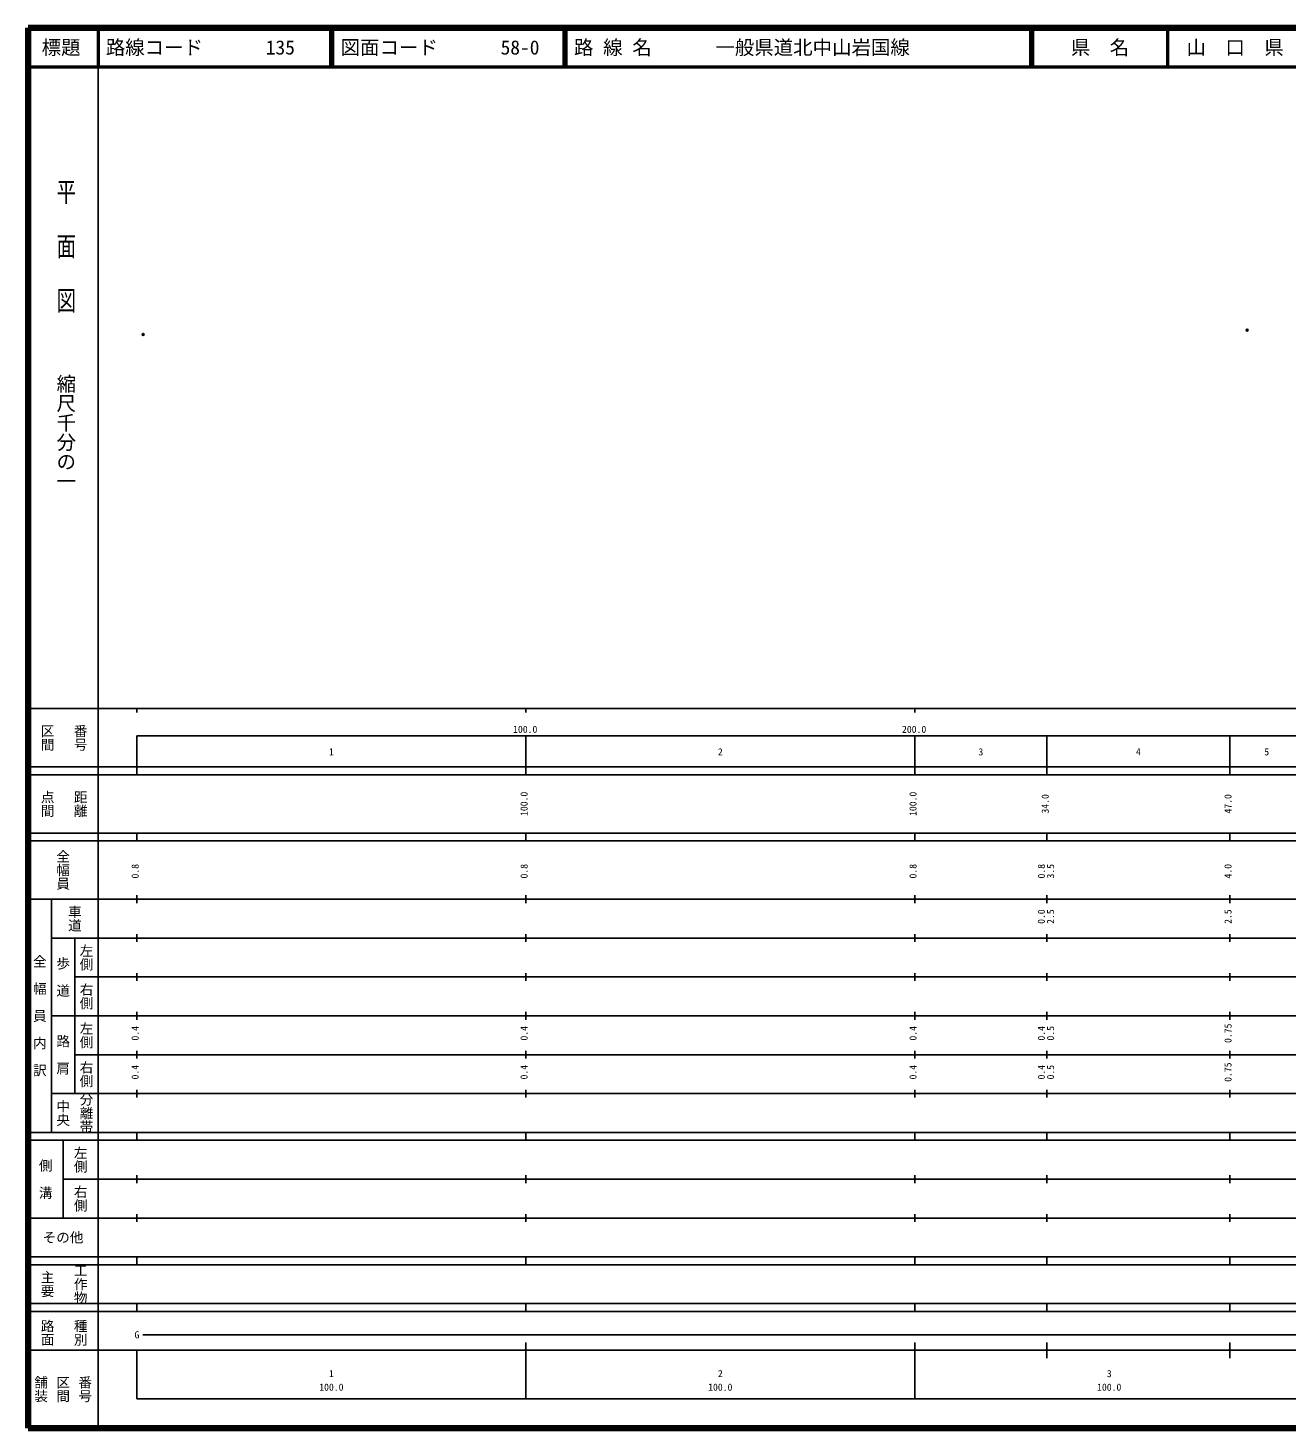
# Model space of a CAD drawing. Units: millimetres on the paper. Extents: x 40 to 680, y 20 to 380.
# Drawn here: x 40 to 363.7, y 20 to 380 of the extents above; entities that cross this region are included whole.
import ezdxf
from ezdxf.enums import TextEntityAlignment as Align

# ---------------------------------------------------------------- set-up
doc = ezdxf.new("R2010")
doc.units = ezdxf.units.MM
doc.header["$PDMODE"] = 32
doc.header["$PDSIZE"] = 0.5
doc.layers.add('M-OTRS', color=6, linetype='Continuous')
doc.layers.add('M-TTL-TXT', color=7, linetype='Continuous')
for name, color, linetype, lineweight in [('M-TTL', 2, 'Continuous', 140), ('M-TTL-BAND', 7, 'Continuous', 25), ('M-TTL-LINE', 7, 'Continuous', 50)]:
    doc.layers.add(name, color=color, linetype=linetype, lineweight=lineweight)
doc.styles.add('@ＭＳ ゴシック', font='')
doc.styles.add('ＭＳ ゴシック', font='')
doc.styles.get('@ＭＳ ゴシック').set_extended_font_data('@MS Gothic')
doc.styles.get('ＭＳ ゴシック').set_extended_font_data('MS Gothic')

msp = doc.modelspace()

# ---------------------------------------------------------------- linework, layer by layer
at = {"layer": 'M-OTRS'}
for p in [(353.445, 302.32), (69.593, 301.212)]:
    msp.add_point(p, dxfattribs=at)
at = {"layer": 'M-TTL'}
for p, q in [((40, 380), (40, 20)), ((680, 380), (40, 380)), ((40, 20), (680, 20))]:
    msp.add_line(p, q, dxfattribs=at)
at = {"layer": 'M-TTL-BAND'}
for p, q in [((58, 370), (58, 20)), ((40, 205), (579, 205)), ((68, 205), (68, 204)), ((168, 205), (168, 204)), ((268, 205), (268, 204)), ((68, 198), (579, 198)), ((68, 198), (68, 188)), ((168, 188), (168, 198)), ((268, 188), (268, 198)), ((302, 188), (302, 198)), ((349, 188), (349, 198)), ((40, 190), (579, 190)), ((40, 188), (579, 188)), ((40, 173), (579, 173)), ((68, 171), (68, 173)), ((168, 171), (168, 173)), ((268, 171), (268, 173)), ((302, 171), (302, 173)), ((349, 171), (349, 173)), ((40, 171), (579, 171)), ((40, 156), (579, 156)), ((46, 96), (46, 156)), ((68, 155), (68, 157)), ((168, 155), (168, 157)), ((268, 155), (268, 157)), ((302, 155), (302, 157)), ((349, 155), (349, 157)), ((46, 146), (579, 146)), ((52, 146), (52, 106)), ((68, 145), (68, 147)), ((168, 145), (168, 147)), ((268, 145), (268, 147)), ((302, 145), (302, 147)), ((349, 145), (349, 147)), ((68, 135), (68, 137)), ((168, 135), (168, 137)), ((268, 135), (268, 137)), ((302, 135), (302, 137)), ((349, 135), (349, 137)), ((52, 136), (579, 136)), ((46, 126), (579, 126)), ((68, 125), (68, 127)), ((168, 125), (168, 127)), ((268, 125), (268, 127)), ((302, 125), (302, 127)), ((349, 125), (349, 127)), ((52, 116), (579, 116)), ((68, 115), (68, 117)), ((168, 115), (168, 117)), ((268, 115), (268, 117)), ((302, 115), (302, 117)), ((349, 115), (349, 117)), ((46, 106), (579, 106)), ((68, 105), (68, 107)), ((168, 105), (168, 107)), ((268, 105), (268, 107)), ((302, 105), (302, 107)), ((349, 105), (349, 107)), ((40, 96), (579, 96)), ((40, 94), (579, 94)), ((49, 94), (49, 74)), ((68, 94), (68, 96)), ((168, 94), (168, 96)), ((268, 94), (268, 96)), ((302, 94), (302, 96)), ((349, 94), (349, 96)), ((49, 84), (579, 84)), ((68, 83), (68, 85)), ((168, 83), (168, 85)), ((268, 83), (268, 85)), ((302, 83), (302, 85)), ((349, 83), (349, 85)), ((40, 74), (579, 74)), ((68, 73), (68, 75)), ((168, 73), (168, 75)), ((268, 73), (268, 75)), ((302, 73), (302, 75)), ((349, 73), (349, 75)), ((40, 64), (579, 64)), ((40, 62), (579, 62)), ((68, 62), (68, 64)), ((168, 62), (168, 64)), ((268, 62), (268, 64)), ((302, 62), (302, 64)), ((349, 62), (349, 64)), ((40, 52), (579, 52)), ((68, 50), (68, 52)), ((168, 50), (168, 52)), ((268, 50), (268, 52)), ((302, 50), (302, 52)), ((349, 50), (349, 52)), ((40, 50), (579, 50)), ((69.5, 44), (566.5, 44)), ((40, 40), (579, 40)), ((68, 40), (68, 27.5)), ((168, 27.5), (168, 42)), ((268, 27.5), (268, 42)), ((302, 38), (302, 42)), ((349, 38), (349, 42)), ((68, 27.5), (579, 27.5))]:
    msp.add_line(p, q, dxfattribs=at)
at = {"layer": 'M-TTL-LINE'}
for p, q in [((58, 380), (58, 370)), ((117.75, 380), (117.75, 370)), ((118.25, 380), (118.25, 370)), ((177.75, 380), (177.75, 370)), ((178.25, 380), (178.25, 370)), ((297.75, 380), (297.75, 370)), ((298.25, 380), (298.25, 370)), ((333, 380), (333, 370)), ((40, 370), (680, 370))]:
    msp.add_line(p, q, dxfattribs=at)

# ---------------------------------------------------------------- texts
at = {"layer": 'M-TTL-BAND', "style": '@ＭＳ ゴシック', "width": 1.4}
msp.add_text('平  面  図', height=3.666, rotation=270, dxfattribs=at).set_placement((49.777, 306.475), align=Align.MIDDLE_RIGHT)
at = {"layer": 'M-TTL-BAND', "style": '@ＭＳ ゴシック'}
msp.add_text('縮尺千分の一', height=3.666, rotation=270, dxfattribs=at).set_placement((49.777, 261.03), align=Align.MIDDLE_RIGHT)
for s, p in [('区間', (45, 197.5)), ('番号', (53.5, 197.5)), ('点間', (45, 180.5)), ('距離', (53.5, 180.5)), ('全幅員', (49, 163.5)), ('車道', (52, 151)), ('左側', (55, 141)), ('全\u3000幅\u3000員\u3000内\u3000訳', (43, 126)), ('歩\u3000道', (49, 136)), ('右側', (55, 131)), ('左側', (55, 121)), ('路\u3000肩', (49, 116)), ('右側', (55, 111)), ('分離帯', (55, 101)), ('中央', (49, 101)), ('左側', (53.5, 89)), ('側\u3000溝', (44.5, 84)), ('右側', (53.5, 79)), ('工作物', (53.5, 57)), ('主要', (45, 57)), ('路面', (45, 44.5)), ('種別', (53.5, 44.5)), ('舗装', (43.333, 30)), ('区間', (49, 30)), ('番号', (54.667, 30))]:
    msp.add_text(s, height=2.566, rotation=270, dxfattribs=at).set_placement(p, align=Align.MIDDLE_CENTER)
at = {"layer": 'M-TTL-BAND', "style": 'ＭＳ ゴシック'}
for s, p in [('100.0', (167.844, 198.195)), ('200.0', (267.844, 198.195)), ('1', (118, 192.405)), ('2', (218, 192.405)), ('3', (285, 192.405)), ('4', (325.5, 192.405)), ('5', (358.5, 192.405)), ('G', (68, 42.5)), ('1', (118, 32.523)), ('2', (218, 32.523)), ('3', (318, 32.523)), ('100.0', (118, 29.033)), ('100.0', (218, 29.033)), ('100.0', (318, 29.033))]:
    msp.add_text(s, height=1.833, dxfattribs=at).set_placement(p, align=Align.BOTTOM_CENTER)
for s, p in [('100.0', (169, 180.5)), ('100.0', (269, 180.5)), ('34.0', (303, 180.5)), ('47.0', (350, 180.5)), ('0.8', (69, 163.174)), ('0.8', (169, 163.174)), ('0.8', (269, 163.174)), ('0.8', (302, 163.174)), ('3.5', (304.37, 163.174)), ('4.0', (350, 163.174)), ('0.0', (302, 151.5)), ('2.5', (304.37, 151.5)), ('2.5', (350, 151.5)), ('0.4', (69, 121.5)), ('0.4', (169, 121.5)), ('0.4', (269, 121.5)), ('0.4', (302, 121.5)), ('0.5', (304.37, 121.5)), ('0.75', (350, 121.5)), ('0.4', (69, 111.5)), ('0.4', (169, 111.5)), ('0.4', (269, 111.5)), ('0.4', (302, 111.5)), ('0.5', (304.37, 111.5)), ('0.75', (350, 111.5))]:
    msp.add_text(s, height=1.833, rotation=90, dxfattribs=at).set_placement(p, align=Align.BOTTOM_CENTER)
msp.add_text('その他', height=2.566, dxfattribs=at).set_placement((49, 69), align=Align.MIDDLE_CENTER)
at = {"layer": 'M-TTL-TXT', "style": 'ＭＳ ゴシック'}
for s, p in [('標題', (48.5, 375)), ('県\u3000名', (315.625, 375)), ('山\u3000口\u3000県', (350.375, 375))]:
    msp.add_text(s, height=3.666, dxfattribs=at).set_placement(p, align=Align.MIDDLE_CENTER)
for s, p in [('路線コード', (60, 375)), ('135', (101.142, 375)), ('図面コード', (120.38, 375)), ('58-0', (161.521, 375)), ('路 線 名', (180.38, 375)), ('一般県道北中山岩国線', (216.734, 375))]:
    msp.add_text(s, height=3.666, dxfattribs=at).set_placement(p, align=Align.MIDDLE_LEFT)

doc.saveas('drawing.dxf')
